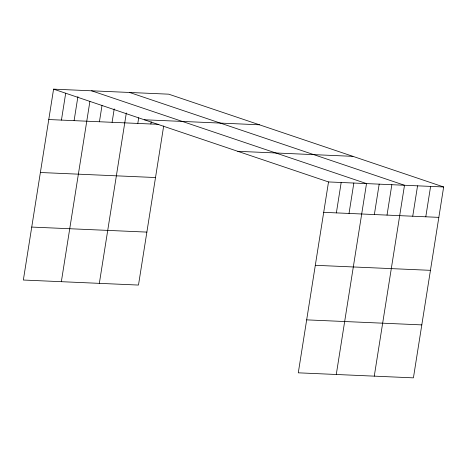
<?xml version="1.0" encoding="UTF-8"?>
<svg xmlns="http://www.w3.org/2000/svg" width="467" height="467" viewBox="0 0 467 467"><rect width="100%" height="100%" fill="white"/><g stroke="black" fill="none" stroke-linecap="round" stroke-linejoin="round"><path stroke-width="0.7" d="M53.582 89.144L328.517 181.937L298.285 372.824L413.418 377.856L443.65 186.969L168.715 94.176L53.582 89.144L23.35 280.031L138.483 285.063L163.678 125.985M61.434 120.095L65.689 93.231M74.101 120.649L77.907 96.616M61.346 281.694L89.897 101.409M99.43 121.759L102.004 105.495M112.092 122.307L114.222 108.875M99.337 283.352L126.323 112.967M137.806 123.434L138.699 117.777M150.853 124L151.191 121.881M336.368 212.888L341.179 182.492M349.03 213.442L353.846 183.046M336.275 374.487L366.513 183.595L91.579 90.802M374.359 214.546L379.175 184.15M387.026 215.1L391.842 184.704M374.271 376.145L404.504 185.259L129.569 92.466M412.74 216.227L417.551 185.825M425.787 216.793L430.603 186.397M144.309 119.768L259.448 124.794M48.766 119.54L158.827 124.35M237.791 151.314L352.924 156.346M328.517 181.937L443.65 186.969M40.378 172.504L155.517 177.536M323.701 212.333L438.834 217.365M31.738 227.073L146.871 232.099M315.313 265.297L430.446 270.329M306.673 319.866L421.806 324.892"/></g></svg>
